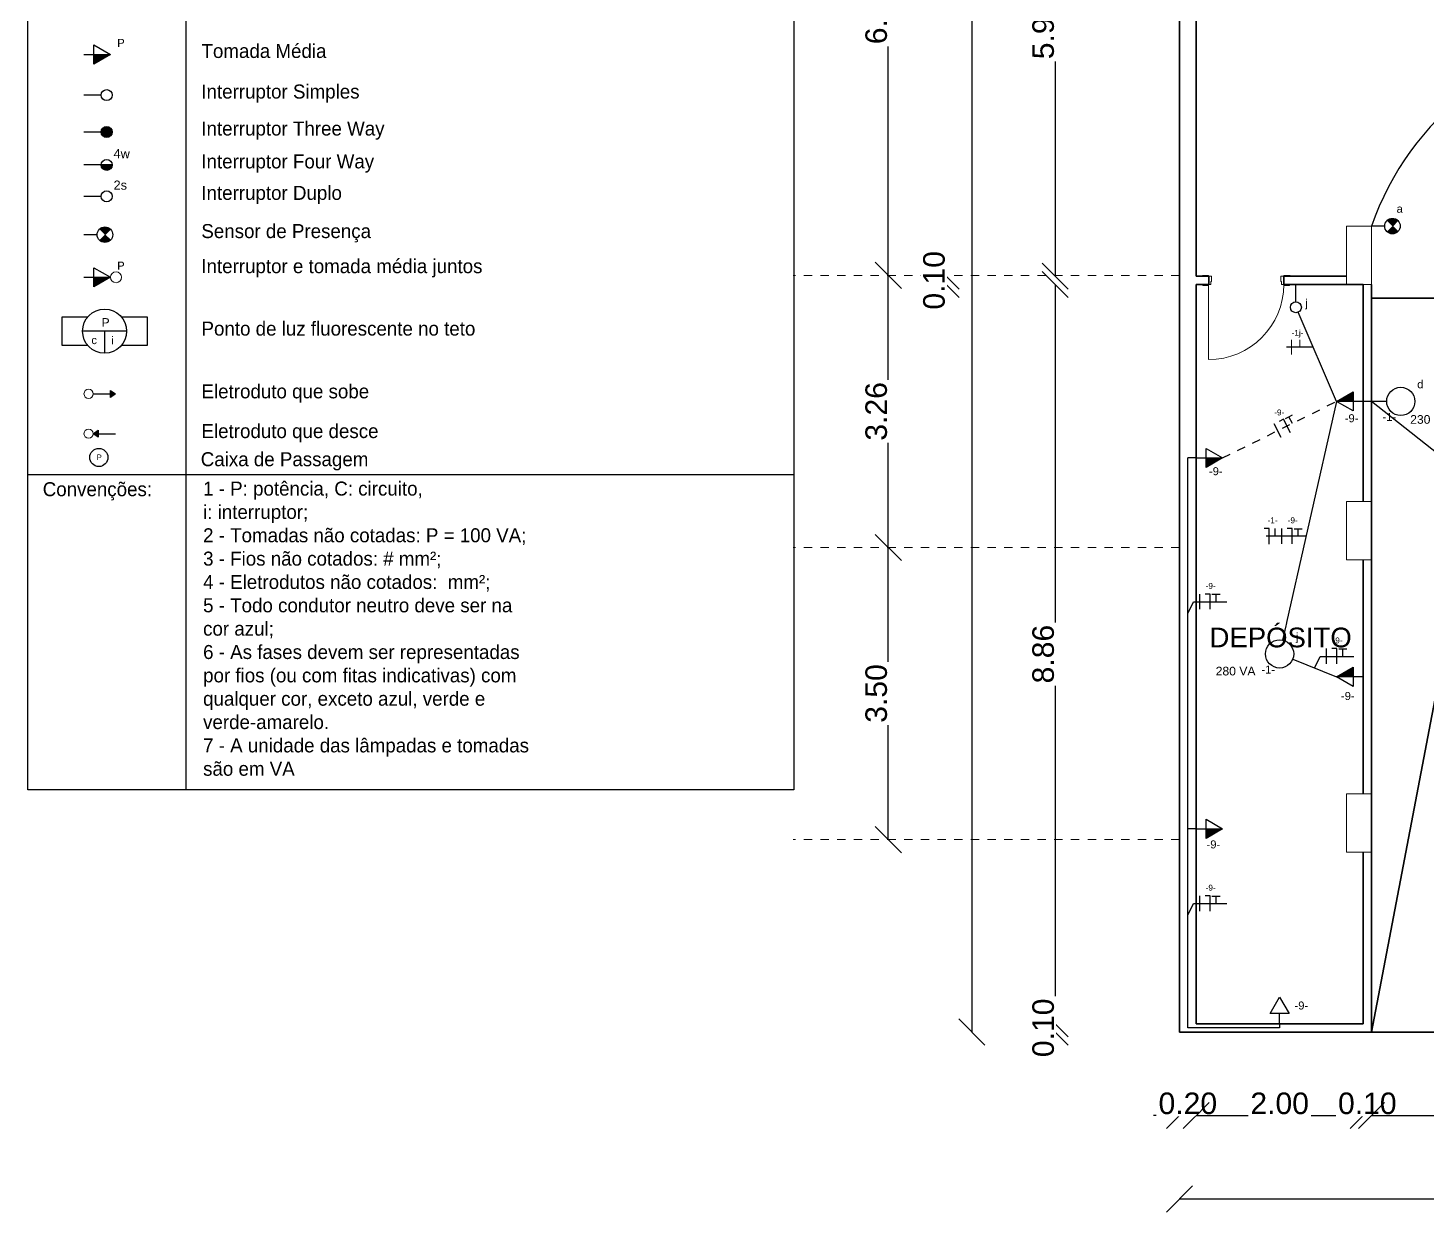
# Model space of a CAD drawing. Header units: metres. Extents: x -182 to 99, y 70 to 117.
# Drawn here: x -181.59 to -164.81, y 75.67 to 89.86 of the extents above; entities that cross this region are included whole.
import ezdxf

# ---------------------------------------------------------------- set-up
doc = ezdxf.new("R2010")
doc.units = ezdxf.units.M
doc.header["$LTSCALE"] = 0.01
doc.linetypes.add('ACAD_ISO02W100', pattern=[15, 12, -3])
doc.linetypes.add('TRAZOS2', pattern=[9.525, 6.35, -3.175])
for name, color, linetype, lineweight in [('A-ANNO-DIMS', 1, 'Continuous', 9), ('A-ANNO-TEXT', 2, 'Continuous', 9), ('A-DOOR', 1, 'Continuous', 9), ('A-DOOR-FRAM', 1, 'Continuous', 13), ('A-WALL', 2, 'Continuous', 9), ('M-EQPT', 6, 'Continuous', 9), ('S-COLS', 6, 'Continuous', 9), ('S-GRID', 1, 'Continuous', 9)]:
    doc.layers.add(name, color=color, linetype=linetype, lineweight=lineweight)
for name, color, linetype in [('FIAÇÃO', 10, 'Continuous'), ('Iluminação', 7, 'Continuous'), ('LEGENDA', 7, 'Continuous'), ('TOMADA', 7, 'ACAD_ISO02W100')]:
    doc.layers.add(name, color=color, linetype=linetype)
doc.styles.add('Arial', font='arial.ttf', dxfattribs={"height": 0.29506})
doc.styles.add('Arial_2', font='arial.ttf', dxfattribs={"height": 0.258177})
doc.styles.add('Arial_3', font='arial.ttf', dxfattribs={"height": 0.236048})
doc.dimstyles.new('Diagonal', dxfattribs={"dimscale": 0.3048, "dimtxt": 0.258177, "dimasz": 1.025262, "dimexe": 0.984252, "dimexo": 0.615157, "dimgap": 0.04101, "dimtad": 1, "dimrnd": 0.01, "dimzin": 0, "dimdsep": 46, "dimtxsty": 'Arial_2', "dimblk1": 'OBLIQUE', "dimblk2": 'OBLIQUE', "dimsah": 1, "dimcen": 0.09, "dimse1": 1, "dimse2": 1, "dimazin": 0, "dimtfac": 1, "dimtix": 1, "dimtmove": 0, "dimatfit": 3, "dimfxl": 1, "dimtvp": 1, "dimtfill": 1, "dimtolj": 1, "dimtzin": 0, "dimarcsym": 2})

# ---------------------------------------------------------------- blocks, each defined once
blk = doc.blocks.new('Puerta de 1 hoja - 90 x 210 cm-173611-Subsuelo')
at = {"layer": 'A-DOOR', "lineweight": 13}
blk.add_line((0.717, 0.05), (0.717, 0.95), dxfattribs=at)
blk.add_arc((0.717, 0.05), 0.9, 90, 180, dxfattribs=at)
at = {"layer": 'A-DOOR-FRAM', "lineweight": 9}
for p, q in [((-0.253, 0.05), (-0.253, 0.06)), ((-0.183, 0.06), (-0.253, 0.06)), ((-0.253, 0.06), (-0.253, 0.06)), ((-0.253, 0.05), (-0.253, 0.05)), ((-0.253, 0.05), (-0.183, 0.05)), ((-0.183, 0.06), (-0.183, 0.06)), ((-0.183, 0.06), (-0.183, 0.05)), ((-0.183, 0.05), (-0.183, 0.05)), ((-0.183, -0.05), (-0.183, 0.05)), ((-0.183, 0.05), (-0.158, 0.05)), ((-0.183, 0.05), (-0.183, 0.05)), ((-0.158, 0.05), (-0.158, 0.05)), ((-0.158, 0.05), (-0.158, 0.015)), ((-0.158, 0.015), (-0.148, 0.015)), ((-0.158, 0.015), (-0.158, 0.015)), ((-0.148, 0.015), (-0.148, 0.015)), ((-0.148, 0.015), (-0.148, -0.05)), ((0.682, -0.05), (0.682, 0.015)), ((0.682, 0.015), (0.692, 0.015)), ((0.682, 0.015), (0.682, 0.015)), ((0.692, 0.015), (0.692, 0.05)), ((0.692, 0.05), (0.717, 0.05)), ((0.692, 0.05), (0.692, 0.05)), ((0.692, 0.015), (0.692, 0.015)), ((0.717, 0.05), (0.717, 0.06)), ((0.717, 0.06), (0.787, 0.06)), ((0.717, 0.06), (0.717, 0.06)), ((0.787, 0.05), (0.717, 0.05)), ((0.717, 0.05), (0.717, 0.05)), ((0.717, 0.05), (0.717, -0.05)), ((0.717, 0.05), (0.717, 0.05)), ((0.787, 0.06), (0.787, 0.05)), ((0.787, 0.06), (0.787, 0.06)), ((0.787, 0.05), (0.787, 0.05)), ((-0.258, -0.06), (-0.258, -0.05)), ((-0.258, -0.05), (-0.183, -0.05)), ((-0.258, -0.05), (-0.258, -0.05)), ((-0.183, -0.06), (-0.258, -0.06)), ((-0.258, -0.06), (-0.258, -0.06)), ((-0.183, -0.05), (-0.183, -0.06)), ((-0.183, -0.05), (-0.183, -0.05)), ((-0.183, -0.05), (-0.183, -0.05)), ((-0.148, -0.05), (-0.183, -0.05)), ((-0.183, -0.06), (-0.183, -0.06)), ((-0.148, -0.05), (-0.148, -0.05)), ((0.717, -0.05), (0.682, -0.05)), ((0.682, -0.05), (0.682, -0.05)), ((0.792, -0.05), (0.717, -0.05)), ((0.717, -0.06), (0.717, -0.05)), ((0.717, -0.05), (0.717, -0.05)), ((0.717, -0.05), (0.717, -0.05)), ((0.717, -0.06), (0.717, -0.06)), ((0.717, -0.06), (0.792, -0.06)), ((0.792, -0.05), (0.792, -0.05)), ((0.792, -0.05), (0.792, -0.06)), ((0.792, -0.06), (0.792, -0.06))]:
    blk.add_line(p, q, dxfattribs=at)
at = {"layer": 'A-DOOR-FRAM'}
for p, q in [((-0.183, 0.06), (-0.253, 0.06)), ((-0.253, 0.06), (-0.253, 0.05)), ((-0.253, 0.05), (-0.183, 0.05)), ((-0.183, 0.05), (-0.183, 0.06)), ((-0.158, 0.05), (-0.183, 0.05)), ((-0.183, 0.05), (-0.183, -0.05)), ((-0.158, 0.015), (-0.158, 0.05)), ((-0.148, 0.015), (-0.158, 0.015)), ((-0.148, -0.05), (-0.148, 0.015)), ((0.692, 0.015), (0.682, 0.015)), ((0.682, 0.015), (0.682, -0.05)), ((0.717, 0.05), (0.692, 0.05)), ((0.692, 0.05), (0.692, 0.015)), ((0.787, 0.06), (0.717, 0.06)), ((0.717, 0.06), (0.717, 0.05)), ((0.717, 0.05), (0.787, 0.05)), ((0.717, -0.05), (0.717, 0.05)), ((0.787, 0.05), (0.787, 0.06)), ((-0.183, -0.05), (-0.258, -0.05)), ((-0.258, -0.05), (-0.258, -0.06)), ((-0.258, -0.06), (-0.183, -0.06)), ((-0.183, -0.06), (-0.183, -0.05)), ((-0.183, -0.05), (-0.148, -0.05)), ((0.682, -0.05), (0.717, -0.05)), ((0.792, -0.05), (0.717, -0.05)), ((0.717, -0.05), (0.717, -0.06)), ((0.717, -0.06), (0.792, -0.06)), ((0.792, -0.06), (0.792, -0.05))]:
    blk.add_line(p, q, dxfattribs=at)
blk = doc.blocks.new('Pilar rectangular hormigón - 300 x 700 mm-553680-Subsuelo')
at = {"layer": 'S-COLS'}
for p, q in [((-0.15, 0.35), (-0.15, 0.35)), ((0.15, 0.35), (-0.15, 0.35)), ((-0.15, 0.35), (-0.15, -0.35)), ((0.15, 0.35), (0.15, 0.35)), ((0.15, -0.35), (0.15, 0.35)), ((-0.15, -0.35), (-0.15, -0.35)), ((-0.15, -0.35), (0.15, -0.35)), ((0.15, -0.35), (0.15, -0.35))]:
    blk.add_line(p, q, dxfattribs=at)
blk = doc.blocks.new('_Oblique')
at = {"color": 0, "linetype": 'ByBlock', "lineweight": -2}
blk.add_line((-0.5, -0.5), (0.5, 0.5), dxfattribs=at)
blk = doc.blocks.new('*D835')
at = {"layer": 'A-ANNO-DIMS', "color": 0, "lineweight": -2, "transparency": 16777216}
blk.add_line((-171.279, 80.135), (-171.279, 83.636), dxfattribs=at)
at = {"layer": 'Defpoints', "color": 0, "transparency": 16777216}
for p in [(-171.456, 83.636), (-171.279, 83.636), (-171.456, 80.135)]:
    blk.add_point(p, dxfattribs=at)
at = {"layer": 'A-ANNO-DIMS', "color": 0, "lineweight": -2, "transparency": 16777216, "xscale": 0.3125, "yscale": 0.3125, "zscale": 0.3125}
for p, rotation in [((-171.279, 83.636), 90), ((-171.279, 80.135), 270)]:
    blk.add_blockref('_Oblique', p, dxfattribs=dict(at, rotation=rotation))
at = {"layer": 'A-ANNO-DIMS', "color": 0, "transparency": 16777216, "insert": (-171.423, 81.886), "char_height": 0.2582, "attachment_point": 5, "rotation": 90, "style": 'Arial_2', "bg_fill": 3, "box_fill_scale": 1.1, "bg_fill_color": 256, "bg_fill_true_color": 13158600, "bg_fill_transparency": 0}
blk.add_mtext('\\A1;3.50', dxfattribs=at)
blk = doc.blocks.new('*D836')
at = {"layer": 'A-ANNO-DIMS', "color": 0, "lineweight": -2, "transparency": 16777216}
blk.add_line((-171.279, 83.636), (-171.279, 86.896), dxfattribs=at)
at = {"layer": 'Defpoints', "color": 0, "transparency": 16777216}
for p in [(-171.456, 86.896), (-171.279, 86.896), (-171.456, 83.636)]:
    blk.add_point(p, dxfattribs=at)
at = {"layer": 'A-ANNO-DIMS', "color": 0, "lineweight": -2, "transparency": 16777216, "xscale": 0.3125, "yscale": 0.3125, "zscale": 0.3125}
for p, rotation in [((-171.279, 86.896), 90), ((-171.279, 83.636), 270)]:
    blk.add_blockref('_Oblique', p, dxfattribs=dict(at, rotation=rotation))
at = {"layer": 'A-ANNO-DIMS', "color": 0, "transparency": 16777216, "insert": (-171.423, 85.266), "char_height": 0.2582, "attachment_point": 5, "rotation": 90, "style": 'Arial_2', "bg_fill": 3, "box_fill_scale": 1.1, "bg_fill_color": 256, "bg_fill_true_color": 13158600, "bg_fill_transparency": 0}
blk.add_mtext('\\A1;3.26', dxfattribs=at)
blk = doc.blocks.new('*D837')
at = {"layer": 'A-ANNO-DIMS', "color": 0, "lineweight": -2, "transparency": 16777216}
blk.add_line((-171.279, 86.896), (-171.279, 93.136), dxfattribs=at)
at = {"layer": 'Defpoints', "color": 0, "transparency": 16777216}
for p in [(-171.456, 93.136), (-171.279, 93.136), (-171.456, 86.896)]:
    blk.add_point(p, dxfattribs=at)
at = {"layer": 'A-ANNO-DIMS', "color": 0, "lineweight": -2, "transparency": 16777216, "xscale": 0.3125, "yscale": 0.3125, "zscale": 0.3125}
for p, rotation in [((-171.279, 93.136), 90), ((-171.279, 86.896), 270)]:
    blk.add_blockref('_Oblique', p, dxfattribs=dict(at, rotation=rotation))
at = {"layer": 'A-ANNO-DIMS', "color": 0, "transparency": 16777216, "insert": (-171.423, 90.016), "char_height": 0.2582, "attachment_point": 5, "rotation": 90, "style": 'Arial_2', "bg_fill": 3, "box_fill_scale": 1.1, "bg_fill_color": 256, "bg_fill_true_color": 13158600, "bg_fill_transparency": 0}
blk.add_mtext('\\A1;6.24', dxfattribs=at)
blk = doc.blocks.new('*D843')
at = {"layer": 'Defpoints', "color": 0, "ltscale": 0.5, "transparency": 16777216}
for p in [(-166.484, 110.89), (-170.279, 77.83), (-166.484, 77.83)]:
    blk.add_point(p, dxfattribs=at)
at = {"layer": 'M-EQPT', "color": 0, "lineweight": -2, "ltscale": 0.5, "transparency": 16777216}
blk.add_line((-170.279, 110.89), (-170.279, 77.83), dxfattribs=at)
at = {"layer": 'M-EQPT', "color": 0, "lineweight": -2, "ltscale": 0.5, "transparency": 16777216, "xscale": 0.3125, "yscale": 0.3125, "zscale": 0.3125}
for p, rotation in [((-170.279, 110.89), 90), ((-170.279, 77.83), 270)]:
    blk.add_blockref('_Oblique', p, dxfattribs=dict(at, rotation=rotation))
at = {"layer": 'M-EQPT', "color": 0, "ltscale": 0.5, "transparency": 16777216, "insert": (-170.423, 94.36), "char_height": 0.2582, "attachment_point": 5, "rotation": 90, "style": 'Arial_2', "bg_fill": 3, "box_fill_scale": 1.1, "bg_fill_color": 256, "bg_fill_true_color": 13158600, "bg_fill_transparency": 0}
blk.add_mtext('\\A1;33.06', dxfattribs=at)
blk = doc.blocks.new('*D859')
at = {"layer": 'Defpoints', "color": 0, "ltscale": 0.5, "transparency": 16777216}
for p in [(-166.284, 92.786), (-169.279, 86.886), (-166.284, 86.886)]:
    blk.add_point(p, dxfattribs=at)
at = {"layer": 'M-EQPT', "color": 0, "lineweight": -2, "ltscale": 0.5, "transparency": 16777216}
blk.add_line((-169.279, 92.786), (-169.279, 86.886), dxfattribs=at)
at = {"layer": 'M-EQPT', "color": 0, "lineweight": -2, "ltscale": 0.5, "transparency": 16777216, "xscale": 0.3125, "yscale": 0.3125, "zscale": 0.3125}
for p, rotation in [((-169.279, 92.786), 90), ((-169.279, 86.886), 270)]:
    blk.add_blockref('_Oblique', p, dxfattribs=dict(at, rotation=rotation))
at = {"layer": 'M-EQPT', "color": 0, "ltscale": 0.5, "transparency": 16777216, "insert": (-169.423, 89.836), "char_height": 0.2582, "attachment_point": 5, "rotation": 90, "style": 'Arial_2', "bg_fill": 3, "box_fill_scale": 1.1, "bg_fill_color": 256, "bg_fill_true_color": 13158600, "bg_fill_transparency": 0}
blk.add_mtext('\\A1;5.90', dxfattribs=at)
blk = doc.blocks.new('*D860')
at = {"layer": 'Defpoints', "color": 0, "ltscale": 0.5, "transparency": 16777216}
for p in [(-167.591, 86.886), (-167.591, 86.786)]:
    blk.add_point(p, dxfattribs=at)
at = {"layer": 'M-EQPT', "color": 0, "lineweight": -2, "ltscale": 0.5, "transparency": 16777216}
for p, q in [((-170.586, 86.886), (-170.586, 87.198)), ((-170.586, 86.886), (-170.586, 86.786)), ((-170.586, 86.786), (-170.586, 86.473))]:
    blk.add_line(p, q, dxfattribs=at)
at = {"layer": 'M-EQPT', "color": 0, "lineweight": -2, "ltscale": 0.5, "transparency": 16777216, "xscale": 0.3125, "yscale": 0.3125, "zscale": 0.3125}
for p, rotation in [((-170.586, 86.886), 270), ((-170.586, 86.786), 90)]:
    blk.add_blockref('_Oblique', p, dxfattribs=dict(at, rotation=rotation))
at = {"layer": 'M-EQPT', "color": 0, "ltscale": 0.5, "transparency": 16777216, "insert": (-170.731, 86.836), "char_height": 0.2582, "attachment_point": 5, "rotation": 90, "style": 'Arial_2', "bg_fill": 3, "box_fill_scale": 1.1, "bg_fill_color": 256, "bg_fill_true_color": 13158600, "bg_fill_transparency": 0}
blk.add_mtext('\\A1;0.10', dxfattribs=at)
at = {"layer": 'Defpoints', "color": 0, "ltscale": 0.5, "transparency": 16777216}
blk.add_point((-170.586, 86.786), dxfattribs=at)
blk = doc.blocks.new('*D861')
at = {"layer": 'Defpoints', "color": 0, "ltscale": 0.5, "transparency": 16777216}
for p in [(-166.284, 86.786), (-169.279, 77.93), (-166.284, 77.93)]:
    blk.add_point(p, dxfattribs=at)
at = {"layer": 'M-EQPT', "color": 0, "lineweight": -2, "ltscale": 0.5, "transparency": 16777216}
blk.add_line((-169.279, 86.786), (-169.279, 77.93), dxfattribs=at)
at = {"layer": 'M-EQPT', "color": 0, "lineweight": -2, "ltscale": 0.5, "transparency": 16777216, "xscale": 0.3125, "yscale": 0.3125, "zscale": 0.3125}
for p, rotation in [((-169.279, 86.786), 90), ((-169.279, 77.93), 270)]:
    blk.add_blockref('_Oblique', p, dxfattribs=dict(at, rotation=rotation))
at = {"layer": 'M-EQPT', "color": 0, "ltscale": 0.5, "transparency": 16777216, "insert": (-169.423, 82.358), "char_height": 0.2582, "attachment_point": 5, "rotation": 90, "style": 'Arial_2', "bg_fill": 3, "box_fill_scale": 1.1, "bg_fill_color": 256, "bg_fill_true_color": 13158600, "bg_fill_transparency": 0}
blk.add_mtext('\\A1;8.86', dxfattribs=at)
blk = doc.blocks.new('*D862')
at = {"layer": 'Defpoints', "color": 0, "ltscale": 0.5, "transparency": 16777216}
for p in [(-166.284, 77.93), (-166.284, 77.83)]:
    blk.add_point(p, dxfattribs=at)
at = {"layer": 'M-EQPT', "color": 0, "lineweight": -2, "ltscale": 0.5, "transparency": 16777216}
for p, q in [((-169.279, 77.93), (-169.279, 78.242)), ((-169.279, 77.93), (-169.279, 77.83)), ((-169.279, 77.83), (-169.279, 77.517))]:
    blk.add_line(p, q, dxfattribs=at)
at = {"layer": 'M-EQPT', "color": 0, "lineweight": -2, "ltscale": 0.5, "transparency": 16777216, "xscale": 0.3125, "yscale": 0.3125, "zscale": 0.3125}
for p, rotation in [((-169.279, 77.93), 270), ((-169.279, 77.83), 90)]:
    blk.add_blockref('_Oblique', p, dxfattribs=dict(at, rotation=rotation))
at = {"layer": 'M-EQPT', "color": 0, "ltscale": 0.5, "transparency": 16777216, "insert": (-169.423, 77.88), "char_height": 0.2582, "attachment_point": 5, "rotation": 90, "style": 'Arial_2', "bg_fill": 3, "box_fill_scale": 1.1, "bg_fill_color": 256, "bg_fill_true_color": 13158600, "bg_fill_transparency": 0}
blk.add_mtext('\\A1;0.10', dxfattribs=at)
at = {"layer": 'Defpoints', "color": 0, "ltscale": 0.5, "transparency": 16777216}
blk.add_point((-169.279, 77.83), dxfattribs=at)
blk = doc.blocks.new('*D912')
at = {"layer": 'Defpoints', "color": 0, "ltscale": 0.5, "transparency": 16777216}
for p in [(-167.791, 77.83), (-167.591, 77.93)]:
    blk.add_point(p, dxfattribs=at)
at = {"layer": 'M-EQPT', "color": 0, "lineweight": -2, "ltscale": 0.5, "transparency": 16777216}
for p, q in [((-167.791, 76.83), (-168.104, 76.83)), ((-167.791, 76.83), (-167.591, 76.83)), ((-167.591, 76.83), (-167.279, 76.83))]:
    blk.add_line(p, q, dxfattribs=at)
at = {"layer": 'M-EQPT', "color": 0, "lineweight": -2, "ltscale": 0.5, "transparency": 16777216, "xscale": 0.3125, "yscale": 0.3125, "zscale": 0.3125}
blk.add_blockref('_Oblique', (-167.791, 76.83), dxfattribs=at)
at = {"layer": 'M-EQPT', "color": 0, "lineweight": -2, "ltscale": 0.5, "transparency": 16777216, "xscale": 0.3125, "yscale": 0.3125, "zscale": 0.3125, "rotation": 180}
blk.add_blockref('_Oblique', (-167.591, 76.83), dxfattribs=at)
at = {"layer": 'M-EQPT', "color": 0, "ltscale": 0.5, "transparency": 16777216, "insert": (-167.691, 76.974), "char_height": 0.2582, "attachment_point": 5, "style": 'Arial_2', "bg_fill": 3, "box_fill_scale": 1.1, "bg_fill_color": 256, "bg_fill_true_color": 13158600, "bg_fill_transparency": 0}
blk.add_mtext('\\A1;0.20', dxfattribs=at)
at = {"layer": 'Defpoints', "color": 0, "ltscale": 0.5, "transparency": 16777216}
blk.add_point((-167.591, 76.83), dxfattribs=at)
blk = doc.blocks.new('*D913')
at = {"layer": 'Defpoints', "color": 0, "ltscale": 0.5, "transparency": 16777216}
for p in [(-167.591, 77.93), (-165.591, 77.93), (-165.591, 76.83)]:
    blk.add_point(p, dxfattribs=at)
at = {"layer": 'M-EQPT', "color": 0, "lineweight": -2, "ltscale": 0.5, "transparency": 16777216}
blk.add_line((-167.591, 76.83), (-165.591, 76.83), dxfattribs=at)
at = {"layer": 'M-EQPT', "color": 0, "lineweight": -2, "ltscale": 0.5, "transparency": 16777216, "xscale": 0.3125, "yscale": 0.3125, "zscale": 0.3125, "rotation": 180}
blk.add_blockref('_Oblique', (-167.591, 76.83), dxfattribs=at)
at = {"layer": 'M-EQPT', "color": 0, "lineweight": -2, "ltscale": 0.5, "transparency": 16777216, "xscale": 0.3125, "yscale": 0.3125, "zscale": 0.3125}
blk.add_blockref('_Oblique', (-165.591, 76.83), dxfattribs=at)
at = {"layer": 'M-EQPT', "color": 0, "ltscale": 0.5, "transparency": 16777216, "insert": (-166.591, 76.974), "char_height": 0.2582, "attachment_point": 5, "style": 'Arial_2', "bg_fill": 3, "box_fill_scale": 1.1, "bg_fill_color": 256, "bg_fill_true_color": 13158600, "bg_fill_transparency": 0}
blk.add_mtext('\\A1;2.00', dxfattribs=at)
blk = doc.blocks.new('*D914')
at = {"layer": 'Defpoints', "color": 0, "ltscale": 0.5, "transparency": 16777216}
for p in [(-165.591, 77.93), (-165.491, 77.919)]:
    blk.add_point(p, dxfattribs=at)
at = {"layer": 'M-EQPT', "color": 0, "lineweight": -2, "ltscale": 0.5, "transparency": 16777216}
for p, q in [((-165.591, 76.83), (-165.904, 76.83)), ((-165.591, 76.83), (-165.491, 76.83)), ((-165.491, 76.83), (-165.179, 76.83))]:
    blk.add_line(p, q, dxfattribs=at)
at = {"layer": 'M-EQPT', "color": 0, "lineweight": -2, "ltscale": 0.5, "transparency": 16777216, "xscale": 0.3125, "yscale": 0.3125, "zscale": 0.3125}
blk.add_blockref('_Oblique', (-165.591, 76.83), dxfattribs=at)
at = {"layer": 'M-EQPT', "color": 0, "lineweight": -2, "ltscale": 0.5, "transparency": 16777216, "xscale": 0.3125, "yscale": 0.3125, "zscale": 0.3125, "rotation": 180}
blk.add_blockref('_Oblique', (-165.491, 76.83), dxfattribs=at)
at = {"layer": 'M-EQPT', "color": 0, "ltscale": 0.5, "transparency": 16777216, "insert": (-165.541, 76.974), "char_height": 0.2582, "attachment_point": 5, "style": 'Arial_2', "bg_fill": 3, "box_fill_scale": 1.1, "bg_fill_color": 256, "bg_fill_true_color": 13158600, "bg_fill_transparency": 0}
blk.add_mtext('\\A1;0.10', dxfattribs=at)
at = {"layer": 'Defpoints', "color": 0, "ltscale": 0.5, "transparency": 16777216}
blk.add_point((-165.491, 76.83), dxfattribs=at)
blk = doc.blocks.new('*D915')
at = {"layer": 'Defpoints', "color": 0, "ltscale": 0.5, "transparency": 16777216}
for p in [(-165.491, 77.919), (-162.141, 77.83), (-162.141, 76.83)]:
    blk.add_point(p, dxfattribs=at)
at = {"layer": 'M-EQPT', "color": 0, "lineweight": -2, "ltscale": 0.5, "transparency": 16777216}
blk.add_line((-165.491, 76.83), (-162.141, 76.83), dxfattribs=at)
at = {"layer": 'M-EQPT', "color": 0, "lineweight": -2, "ltscale": 0.5, "transparency": 16777216, "xscale": 0.3125, "yscale": 0.3125, "zscale": 0.3125, "rotation": 180}
blk.add_blockref('_Oblique', (-165.491, 76.83), dxfattribs=at)
at = {"layer": 'M-EQPT', "color": 0, "lineweight": -2, "ltscale": 0.5, "transparency": 16777216, "xscale": 0.3125, "yscale": 0.3125, "zscale": 0.3125}
blk.add_blockref('_Oblique', (-162.141, 76.83), dxfattribs=at)
at = {"layer": 'M-EQPT', "color": 0, "ltscale": 0.5, "transparency": 16777216, "insert": (-163.816, 76.974), "char_height": 0.2582, "attachment_point": 5, "style": 'Arial_2', "bg_fill": 3, "box_fill_scale": 1.1, "bg_fill_color": 256, "bg_fill_true_color": 13158600, "bg_fill_transparency": 0}
blk.add_mtext('\\A1;3.35', dxfattribs=at)
blk = doc.blocks.new('*D919')
at = {"layer": 'Defpoints', "color": 0, "ltscale": 0.5, "transparency": 16777216}
for p in [(-167.791, 77.83), (-153.491, 77.83), (-153.491, 75.83)]:
    blk.add_point(p, dxfattribs=at)
at = {"layer": 'M-EQPT', "color": 0, "lineweight": -2, "ltscale": 0.5, "transparency": 16777216}
blk.add_line((-167.791, 75.83), (-153.491, 75.83), dxfattribs=at)
at = {"layer": 'M-EQPT', "color": 0, "lineweight": -2, "ltscale": 0.5, "transparency": 16777216, "xscale": 0.3125, "yscale": 0.3125, "zscale": 0.3125, "rotation": 180}
blk.add_blockref('_Oblique', (-167.791, 75.83), dxfattribs=at)
at = {"layer": 'M-EQPT', "color": 0, "lineweight": -2, "ltscale": 0.5, "transparency": 16777216, "xscale": 0.3125, "yscale": 0.3125, "zscale": 0.3125}
blk.add_blockref('_Oblique', (-153.491, 75.83), dxfattribs=at)
at = {"layer": 'M-EQPT', "color": 0, "ltscale": 0.5, "transparency": 16777216, "insert": (-160.641, 75.974), "char_height": 0.2582, "attachment_point": 5, "style": 'Arial_2', "bg_fill": 3, "box_fill_scale": 1.1, "bg_fill_color": 256, "bg_fill_true_color": 13158600, "bg_fill_transparency": 0}
blk.add_mtext('\\A1;14.30', dxfattribs=at)
blk = doc.blocks.new('RN')
at = {"layer": 'FIAÇÃO', "color": 18, "true_color": 0x000000}
blk.add_line((2653.2, 1365.5), (2653.2, 1375.9), dxfattribs=at)
at = {"layer": 'FIAÇÃO', "color": 5}
blk.add_lwpolyline([(2645.2, 1355.1), (2645.2, 1375.9), (2638.3, 1375.9)], dxfattribs=at)
blk = doc.blocks.new('F-N-T')
at = {"layer": 'FIAÇÃO', "color": 1}
blk.add_line((2562, 1284.1), (2562, 1304.9), dxfattribs=at)
at = {"layer": 'FIAÇÃO', "color": 3}
blk.add_line((2584.3, 1294.3), (2584.3, 1304.7), dxfattribs=at)
at = {"layer": 'FIAÇÃO', "color": 5}
blk.add_lwpolyline([(2576.3, 1284.1), (2576.3, 1304.9), (2569.3, 1304.9)], dxfattribs=at)
at = {"layer": 'FIAÇÃO', "color": 3}
blk.add_lwpolyline([(2578.8, 1304.7), (2584.3, 1304.7), (2589.9, 1304.7)], dxfattribs=at)

msp = doc.modelspace()

# ---------------------------------------------------------------- hatches: boundary and pattern name
at = {"layer": 'Iluminação', "ltscale": 0.5, "true_color": 0xffffff}
h = msp.add_hatch(color=7, dxfattribs=at)
edge = h.paths.add_edge_path()
edge.add_arc((-165.24, 87.486), 0.0929, 45.0002, 135)
edge.add_line((-165.306, 87.551), (-165.24, 87.486))
edge.add_line((-165.24, 87.486), (-165.175, 87.551))
edge = h.paths.add_edge_path()
edge.add_arc((-165.24, 87.486), 0.0929, 225.0002, 315)
edge.add_line((-165.175, 87.42), (-165.24, 87.486))
edge.add_line((-165.24, 87.486), (-165.306, 87.42))
for points in [[(-165.909, 85.386), (-165.711, 85.386), (-165.711, 85.5)], [(-165.909, 82.086), (-165.711, 82.086), (-165.711, 82.2)]]:
    msp.add_hatch(color=7, dxfattribs=at).paths.add_polyline_path(points)
at = {"layer": 'LEGENDA'}
for points in [[(-180.597, 89.542), (-180.795, 89.542), (-180.795, 89.428)], [(-180.577, 88.613, 1), (-180.709, 88.613, 1)], [(-180.577, 88.219), (-180.709, 88.219, 1)], [(-180.597, 86.873), (-180.795, 86.873), (-180.795, 86.759)]]:
    msp.add_hatch(color=256, dxfattribs=at).paths.add_polyline_path(points)
h = msp.add_hatch(color=256, dxfattribs=at)
edge = h.paths.add_edge_path()
edge.add_arc((-180.664, 87.383), 0.0929, 45.0002, 135)
edge.add_line((-180.729, 87.449), (-180.664, 87.383))
edge.add_line((-180.664, 87.383), (-180.598, 87.449))
edge = h.paths.add_edge_path()
edge.add_arc((-180.664, 87.383), 0.0929, 225.0002, 315)
edge.add_line((-180.598, 87.318), (-180.664, 87.383))
edge.add_line((-180.664, 87.383), (-180.729, 87.318))
h = msp.add_hatch(color=256, dxfattribs=at)
h.dxf.hatch_style = 1
h.paths.add_polyline_path([(-180.537, 85.476), (-180.599, 85.517), (-180.599, 85.476), (-180.599, 85.434)])
h = msp.add_hatch(color=256, dxfattribs=at)
h.dxf.hatch_style = 1
h.paths.add_polyline_path([(-180.743, 84.999), (-180.743, 85.04), (-180.805, 84.999), (-180.743, 84.957)])

# ---------------------------------------------------------------- linework, layer by layer
at = {"layer": 'A-WALL', "color": 7, "lineweight": 35}
for p, q in [((-167.791, 110.89), (-167.791, 77.83)), ((-167.591, 86.886), (-167.591, 92.786)), ((-167.441, 86.886), (-167.591, 86.886)), ((-167.441, 86.786), (-167.441, 86.886)), ((-165.791, 86.886), (-166.541, 86.886)), ((-166.541, 86.886), (-166.541, 86.786)), ((-167.591, 86.786), (-167.441, 86.786)), ((-167.591, 77.93), (-167.591, 86.786)), ((-166.541, 86.786), (-165.591, 86.786)), ((-165.591, 86.786), (-165.591, 84.186)), ((-165.491, 86.624), (-165.491, 86.786)), ((-165.491, 86.624), (-162.141, 86.624)), ((-165.491, 77.83), (-165.491, 86.624)), ((-163.816, 86.624), (-165.491, 77.83)), ((-165.591, 83.486), (-165.591, 80.685)), ((-165.591, 79.985), (-165.591, 77.93)), ((-167.791, 77.83), (-165.491, 77.83)), ((-165.591, 77.93), (-167.591, 77.93)), ((-162.141, 77.83), (-165.491, 77.83))]:
    msp.add_line(p, q, dxfattribs=at)
at = {"layer": 'Iluminação', "color": 7, "ltscale": 0.5, "true_color": 0xffffff}
for p, q in [((-165.24, 87.486), (-165.175, 87.551)), ((-165.333, 87.486), (-165.491, 87.486)), ((-165.24, 87.486), (-165.175, 87.42)), ((-165.309, 85.386), (-165.491, 85.386))]:
    msp.add_line(p, q, dxfattribs=at)
at = {"layer": 'Iluminação', "color": 0, "ltscale": 0.5}
for p, q in [((-165.491, 85.386), (-165.591, 85.386)), ((-162.141, 82.728), (-165.491, 85.386))]:
    msp.add_line(p, q, dxfattribs=at)
at = {"layer": 'Iluminação', "color": 7, "ltscale": 0.5, "true_color": 0xffffff}
for points in [[(-165.711, 85.271), (-165.909, 85.386), (-165.711, 85.5)], [(-165.711, 81.971), (-165.909, 82.086), (-165.711, 82.2)]]:
    msp.add_lwpolyline(points, close=True, dxfattribs=at)
for points in [[(-165.591, 85.386), (-165.909, 85.386)], [(-165.591, 82.086), (-165.909, 82.086)]]:
    msp.add_lwpolyline(points, dxfattribs=at)
for centre, radius in [((-165.24, 87.486), 0.0929), ((-165.14, 85.386), 0.169)]:
    msp.add_circle(centre, radius, dxfattribs=at)
at = {"layer": 'Iluminação', "color": 0, "ltscale": 0.5}
msp.add_arc((-162.162, 86.314), 3.53, 95.2499, 160.621, dxfattribs=at)
at = {"layer": 'LEGENDA'}
for p, q in [((-179.694, 94.818), (-179.694, 80.733)), ((-180.709, 89.055), (-180.915, 89.055)), ((-180.709, 88.613), (-180.915, 88.613)), ((-180.577, 88.219), (-180.915, 88.219)), ((-180.709, 87.842), (-180.915, 87.842)), ((-180.757, 87.383), (-180.915, 87.383)), ((-180.405, 86.227), (-180.932, 86.227)), ((-180.668, 86.227), (-180.668, 85.963)), ((-180.805, 85.476), (-180.599, 85.476)), ((-180.743, 84.999), (-180.537, 84.999)), ((-181.586, 84.509), (-172.411, 84.509))]:
    msp.add_line(p, q, dxfattribs=at)
for points in [[(-172.411, 80.733), (-181.586, 80.733), (-181.586, 95.877), (-172.411, 95.877)], [(-180.795, 89.656), (-180.597, 89.542), (-180.795, 89.428)], [(-180.795, 86.987), (-180.597, 86.873), (-180.795, 86.759)], [(-180.599, 85.517), (-180.537, 85.476), (-180.599, 85.434), (-180.599, 85.476)], [(-180.743, 84.957), (-180.805, 84.999), (-180.743, 85.04), (-180.743, 84.999)]]:
    msp.add_lwpolyline(points, close=True, dxfattribs=at)
for points in [[(-180.915, 89.542), (-180.795, 89.542), (-180.597, 89.542)], [(-180.598, 87.318), (-180.664, 87.383), (-180.598, 87.449)], [(-180.915, 86.873), (-180.795, 86.873), (-180.597, 86.873)], [(-180.873, 86.393), (-181.182, 86.393), (-181.182, 86.06), (-180.873, 86.06)], [(-180.464, 86.06), (-180.155, 86.06), (-180.155, 86.393), (-180.464, 86.393)]]:
    msp.add_lwpolyline(points, dxfattribs=at)
for centre, radius in [((-180.643, 89.055), 0.0658), ((-180.643, 88.613), 0.0658), ((-180.643, 88.219), 0.0658), ((-180.643, 87.842), 0.0658), ((-180.664, 87.383), 0.0929), ((-180.668, 86.227), 0.264), ((-180.737, 84.714), 0.109)]:
    msp.add_circle(centre, radius, dxfattribs=at)
at = {"layer": 'LEGENDA', "lineweight": 20}
for centre, radius in [((-180.531, 86.873), 0.0658), ((-180.86, 85.476), 0.0548), ((-180.86, 84.999), 0.0548)]:
    msp.add_circle(centre, radius, dxfattribs=at)
at = {"layer": 'S-GRID', "linetype": 'TRAZOS2'}
for p, q in [((-167.791, 86.896), (-172.419, 86.896)), ((-167.791, 83.636), (-172.419, 83.636)), ((-167.791, 80.135), (-172.419, 80.135))]:
    msp.add_line(p, q, dxfattribs=at)

# ---------------------------------------------------------------- block references
at = {"layer": 'A-DOOR', "rotation": 180}
msp.add_blockref('Puerta de 1 hoja - 90 x 210 cm-173611-Subsuelo', (-166.725, 86.836), dxfattribs=at)
at = {"layer": 'S-COLS', "rotation": 180}
for p in [(-165.641, 87.136), (-165.641, 80.335)]:
    msp.add_blockref('Pilar rectangular hormigón - 300 x 700 mm-553680-Subsuelo', p, dxfattribs=at)
at = {"layer": 'S-COLS'}
msp.add_blockref('Pilar rectangular hormigón - 300 x 700 mm-553680-Subsuelo', (-165.641, 83.836), dxfattribs=at)

# ---------------------------------------------------------------- texts
at = {"layer": 'A-ANNO-TEXT', "color": 7, "insert": (-167.431, 82.675), "char_height": 0.236, "width": 1.45898, "attachment_point": 1, "line_spacing_factor": 0.938532, "style": 'Arial_3', "bg_fill": 3, "box_fill_scale": 1.25, "bg_fill_color": 7, "bg_fill_transparency": 0}
msp.add_mtext('DEPÓSITO', dxfattribs=at)
at = {"layer": 'Iluminação', "color": 7, "ltscale": 0.5, "true_color": 0xffffff, "style": 'Arial'}
for s, p in [('a', (-165.19, 87.646)), ('d', (-164.943, 85.543)), ('-9-', (-165.811, 85.136)), ('-1-', (-165.358, 85.151)), ('-9-', (-165.857, 81.808))]:
    msp.add_text(s, height=0.0959, dxfattribs=at).set_placement(p)
at = {"layer": 'Iluminação', "color": 7, "ltscale": 0.5, "true_color": 0xffffff, "insert": (-164.789, 85.116), "char_height": 0.10402, "width": 0.5954, "attachment_point": 8, "style": 'Arial'}
msp.add_mtext('{\\H0.0275x;\\P\\P}230 VA', dxfattribs=at)
at = {"layer": 'LEGENDA', "style": 'Arial'}
for s, p in [('4w', (-180.561, 88.299)), ('2s', (-180.561, 87.922))]:
    msp.add_text(s, height=0.1097, dxfattribs=at).set_placement(p)
at = {"layer": 'LEGENDA', "lineweight": 20, "style": 'Arial'}
for s, p in [('c', (-180.826, 86.072)), ('i', (-180.59, 86.069))]:
    msp.add_text(s, height=0.0959, dxfattribs=at).set_placement(p)
at = {"layer": 'LEGENDA', "lineweight": 20, "attachment_point": 8, "style": 'Arial'}
for insert, char_height, width in [((-180.472, 89.633), 0.09589, 0.5954), ((-180.472, 86.964), 0.09589, 0.5954), ((-180.656, 86.279), 0.10402, 0.5954), ((-180.732, 84.685), 0.06444, 0.40011)]:
    msp.add_mtext('{\\H0.0275x;\\P\\P}P', dxfattribs=dict(at, insert=insert, char_height=char_height, width=width))
at = {"layer": 'LEGENDA', "char_height": 0.1678, "attachment_point": 1}
for s, width, insert in [('Tomada Média', 3.54117, (-179.507, 89.668)), ('Interruptor Simples', 3.54117, (-179.509, 89.182)), ('Interruptor Three Way', 3.54117, (-179.509, 88.739)), ('Interruptor Four Way', 3.54117, (-179.509, 88.345)), ('Interruptor Duplo', 3.54117, (-179.509, 87.968)), ('Sensor de Presença', 3.54117, (-179.509, 87.51)), ('Interruptor e tomada média juntos', 3.54117, (-179.509, 87.09)), ('Ponto de luz fluorescente no teto', 5.74736, (-179.507, 86.342)), ('Eletroduto que sobe', 5.74736, (-179.507, 85.59)), ('Eletroduto que desce', 5.74736, (-179.507, 85.114)), ('Eletroduto que desce', 5.74736, (-179.507, 85.114)), ('Caixa de Passagem', 5.74736, (-179.516, 84.777)), ('Convenções:', 1.98445, (-181.409, 84.418)), ('1 - P: potência, C: circuito,\\Pi: interruptor;\\P2 - Tomadas não cotadas: P = 100 VA;\\P3 - Fios não cotados: # mm²;\\P4 - Eletrodutos não cotados:  mm²;\\P5 - Todo condutor neutro deve ser na\\Pcor azul;\\P6 - As fases devem ser representadas\\Ppor fios (ou com fitas indicativas) com\\Pqualquer cor, exceto azul, verde e\\Pverde-amarelo.\\P7 - A unidade das lâmpadas e tomadas \\Psão em VA', 12.71723, (-179.488, 84.425))]:
    msp.add_mtext_dynamic_manual_height_columns(s, width=width, gutter_width=0.516, heights=[0], dxfattribs=dict(at, insert=insert))

# ---------------------------------------------------------------- next in the draw order: linework, layer by layer
at = {"layer": 'Iluminação', "color": 0, "ltscale": 0.5}
msp.add_lwpolyline([(-166.172, 82.191), (-166.105, 82.331), (-165.704, 82.331)], dxfattribs=at)

# ---------------------------------------------------------------- next in the draw order: block references
at = {"layer": 'FIAÇÃO', "lineweight": 20, "xscale": 0.008784106945095342, "yscale": 0.008784106945095342, "zscale": 0.008784106945095342}
msp.add_blockref('F-N-T', (-188.535, 70.961), dxfattribs=at)

# ---------------------------------------------------------------- next in the draw order: texts
at = {"layer": 'FIAÇÃO', "lineweight": 20, "style": 'Arial'}
msp.add_text('-9-', height=0.0707, dxfattribs=at).set_placement((-165.958, 82.486))

# ---------------------------------------------------------------- next in the draw order: dimensions: what is measured, and where the dimension line sits
at = {"layer": 'A-ANNO-DIMS'}
dim = msp.add_linear_dim(base=(-171.279, 83.636), p1=(-171.456, 80.135), p2=(-171.456, 83.636), angle=90, dimstyle='Diagonal', override={"dimpost": '<>', "dimfxl": 3.500149}, dxfattribs=at)
dim.commit()
dim.dimension.update_dxf_attribs({"geometry": '*D835', "text_midpoint": (-171.423, 81.886)})
at = {"layer": 'M-EQPT', "color": 1, "ltscale": 0.5}
dim = msp.add_linear_dim(base=(-170.279, 77.83), p1=(-166.484, 110.89), p2=(-166.484, 77.83), angle=90, dimstyle='Diagonal', override={"dimpost": '<>'}, dxfattribs=at)
dim.commit()
dim.dimension.update_dxf_attribs({"geometry": '*D843', "text_midpoint": (-170.423, 94.36)})

# ---------------------------------------------------------------- next in the draw order: dimensions: what is measured, and where the dimension line sits
at = {"layer": 'A-ANNO-DIMS'}
dim = msp.add_linear_dim(base=(-171.279, 86.896), p1=(-171.456, 83.636), p2=(-171.456, 86.896), angle=90, dimstyle='Diagonal', override={"dimpost": '<>', "dimfxl": 3.26}, dxfattribs=at)
dim.commit()
dim.dimension.update_dxf_attribs({"geometry": '*D836', "text_midpoint": (-171.423, 85.266)})
at = {"layer": 'M-EQPT', "color": 1, "ltscale": 0.5}
dim = msp.add_linear_dim(base=(-169.279, 86.886), p1=(-166.284, 92.786), p2=(-166.284, 86.886), angle=90, dimstyle='Diagonal', override={"dimpost": '<>', "dimtmove": 1}, dxfattribs=at)
dim.commit()
dim.dimension.update_dxf_attribs({"geometry": '*D859', "text_midpoint": (-169.423, 89.836)})

# ---------------------------------------------------------------- next in the draw order: dimensions: what is measured, and where the dimension line sits
at = {"layer": 'A-ANNO-DIMS'}
dim = msp.add_linear_dim(base=(-171.279, 93.136), p1=(-171.456, 86.896), p2=(-171.456, 93.136), angle=90, dimstyle='Diagonal', override={"dimpost": '<>', "dimfxl": 6.24}, dxfattribs=at)
dim.commit()
dim.dimension.update_dxf_attribs({"geometry": '*D837', "text_midpoint": (-171.423, 90.016)})
at = {"layer": 'M-EQPT', "color": 1, "ltscale": 0.5}
dim = msp.add_linear_dim(base=(-170.586, 86.786), p1=(-167.591, 86.886), p2=(-167.591, 86.786), angle=90, dimstyle='Diagonal', override={"dimpost": '<>', "dimtmove": 1}, dxfattribs=at)
dim.commit()
dim.dimension.update_dxf_attribs({"geometry": '*D860', "text_midpoint": (-170.731, 86.836)})

# ---------------------------------------------------------------- next in the draw order: dimensions: what is measured, and where the dimension line sits
dim = msp.add_linear_dim(base=(-169.279, 77.93), p1=(-166.284, 86.786), p2=(-166.284, 77.93), angle=90, dimstyle='Diagonal', override={"dimpost": '<>', "dimtmove": 1}, dxfattribs=at)
dim.commit()
dim.dimension.update_dxf_attribs({"geometry": '*D861', "text_midpoint": (-169.423, 82.358)})

# ---------------------------------------------------------------- next in the draw order: hatches: boundary and pattern name
at = {"layer": 'Iluminação', "ltscale": 0.5, "true_color": 0xffffff}
for points in [[(-167.274, 84.708), (-167.472, 84.708), (-167.472, 84.593)], [(-167.274, 80.265), (-167.472, 80.265), (-167.472, 80.15)]]:
    msp.add_hatch(color=7, dxfattribs=at).paths.add_polyline_path(points)

# ---------------------------------------------------------------- next in the draw order: linework, layer by layer
at = {"layer": 'FIAÇÃO', "lineweight": 20}
msp.add_line((-166.45, 85.948), (-166.45, 86.125), dxfattribs=at)
at = {"layer": 'FIAÇÃO', "color": 18, "lineweight": 20, "true_color": 0x000000}
msp.add_line((-166.35, 86.035), (-166.35, 86.123), dxfattribs=at)
at = {"layer": 'Iluminação', "color": 7, "ltscale": 0.5, "true_color": 0xffffff}
msp.add_line((-166.397, 86.58), (-166.397, 86.786), dxfattribs=at)
at = {"layer": 'Iluminação', "color": 0, "ltscale": 0.5}
for p, q in [((-165.909, 85.386), (-166.371, 86.454)), ((-166.19, 86.035), (-166.511, 86.035)), ((-165.909, 85.386), (-166.555, 82.525)), ((-167.591, 84.708), (-167.691, 84.708)), ((-166.274, 83.77), (-166.752, 83.77)), ((-166.435, 82.297), (-165.909, 82.086)), ((-167.591, 80.265), (-167.691, 80.265))]:
    msp.add_line(p, q, dxfattribs=at)
at = {"layer": 'Iluminação', "color": 7, "ltscale": 0.5, "true_color": 0xffffff}
for points in [[(-167.591, 84.708), (-167.274, 84.708)], [(-167.591, 80.265), (-167.274, 80.265)]]:
    msp.add_lwpolyline(points, dxfattribs=at)
for points in [[(-167.472, 84.822), (-167.274, 84.708), (-167.472, 84.593)], [(-167.472, 80.379), (-167.274, 80.265), (-167.472, 80.15)]]:
    msp.add_lwpolyline(points, close=True, dxfattribs=at)
at = {"layer": 'Iluminação', "color": 0, "ltscale": 0.5}
for points in [[(-167.691, 82.845), (-167.625, 82.984), (-167.223, 82.984)], [(-167.691, 79.23), (-167.625, 79.369), (-167.223, 79.369)]]:
    msp.add_lwpolyline(points, dxfattribs=at)
at = {"layer": 'Iluminação', "color": 7, "ltscale": 0.5, "true_color": 0xffffff}
for centre, radius in [((-166.397, 86.514), 0.0658), ((-166.592, 82.36), 0.169)]:
    msp.add_circle(centre, radius, dxfattribs=at)
at = {"layer": 'TOMADA', "color": 0, "ltscale": 0.5}
msp.add_line((-167.274, 84.708), (-165.909, 85.386), dxfattribs=at)

# ---------------------------------------------------------------- next in the draw order: block references
at = {"layer": 'FIAÇÃO', "lineweight": 20, "xscale": 0.008784106945095342, "yscale": 0.008784106945095342, "zscale": 0.008784106945095342, "rotation": 26.41728396818199}
msp.add_blockref('F-N-T', (-181.711, 64.839), dxfattribs=at)
at = {"layer": 'FIAÇÃO', "xscale": 0.009000000000000001, "yscale": 0.009000000000000001, "zscale": 0.009000000000000001}
msp.add_blockref('RN', (-190.523, 71.48), dxfattribs=at)
at = {"layer": 'FIAÇÃO', "lineweight": 20, "xscale": 0.008784106945095342, "yscale": 0.008784106945095342, "zscale": 0.008784106945095342}
for p in [(-189.071, 72.4), (-190.054, 71.615), (-190.054, 67.999)]:
    msp.add_blockref('F-N-T', p, dxfattribs=at)

# ---------------------------------------------------------------- next in the draw order: texts
at = {"layer": 'FIAÇÃO', "lineweight": 20, "style": 'Arial'}
for s, p in [('-1j-', (-166.448, 86.172)), ('-9-', (-166.656, 85.218)), ('-1-', (-166.737, 83.926)), ('-9-', (-166.495, 83.925)), ('-9-', (-167.478, 83.14)), ('-9-', (-167.478, 79.524))]:
    msp.add_text(s, height=0.0707, dxfattribs=at).set_placement(p)
at = {"layer": 'Iluminação', "color": 7, "ltscale": 0.5, "true_color": 0xffffff, "style": 'Arial'}
for s, p in [('j', (-166.283, 86.517)), ('-9-', (-167.438, 84.501)), ('j', (-166.395, 82.518)), ('-1-', (-166.81, 82.125)), ('-9-', (-167.467, 80.03))]:
    msp.add_text(s, height=0.0959, dxfattribs=at).set_placement(p)
at = {"layer": 'Iluminação', "color": 7, "ltscale": 0.5, "true_color": 0xffffff, "insert": (-167.119, 82.101), "char_height": 0.10402, "width": 0.5954, "attachment_point": 8, "style": 'Arial'}
msp.add_mtext('{\\H0.0275x;\\P\\P}280 VA', dxfattribs=at)

# ---------------------------------------------------------------- next in the draw order: dimensions: what is measured, and where the dimension line sits
at = {"layer": 'M-EQPT', "color": 1, "ltscale": 0.5}
dim = msp.add_linear_dim(base=(-169.279, 77.83), p1=(-166.284, 77.93), p2=(-166.284, 77.83), angle=90, dimstyle='Diagonal', override={"dimpost": '<>', "dimtmove": 1}, dxfattribs=at)
dim.commit()
dim.dimension.update_dxf_attribs({"geometry": '*D862', "text_midpoint": (-169.423, 77.88)})

# ---------------------------------------------------------------- next in the draw order: linework, layer by layer
at = {"layer": 'Iluminação', "color": 7, "ltscale": 0.5, "true_color": 0xffffff}
msp.add_lwpolyline([(-166.706, 78.05), (-166.591, 78.248), (-166.477, 78.05)], close=True, dxfattribs=at)

# ---------------------------------------------------------------- next in the draw order: texts
at = {"layer": 'Iluminação', "color": 7, "ltscale": 0.5, "true_color": 0xffffff, "style": 'Arial'}
msp.add_text('-9-', height=0.0959, dxfattribs=at).set_placement((-166.413, 78.1))

# ---------------------------------------------------------------- next in the draw order: dimensions: what is measured, and where the dimension line sits
at = {"layer": 'M-EQPT', "color": 1, "ltscale": 0.5}
dim = msp.add_linear_dim(base=(-167.591, 76.83), p1=(-167.791, 77.83), p2=(-167.591, 77.93), dimstyle='Diagonal', override={"dimpost": '<>'}, dxfattribs=at)
dim.commit()
dim.dimension.update_dxf_attribs({"geometry": '*D912', "text_midpoint": (-167.691, 76.974)})

# ---------------------------------------------------------------- next in the draw order: dimensions: what is measured, and where the dimension line sits
dim = msp.add_linear_dim(base=(-165.591, 76.83), p1=(-167.591, 77.93), p2=(-165.591, 77.93), dimstyle='Diagonal', override={"dimpost": '<>', "dimtmove": 1}, dxfattribs=at)
dim.commit()
dim.dimension.update_dxf_attribs({"geometry": '*D913', "text_midpoint": (-166.591, 76.974)})

# ---------------------------------------------------------------- next in the draw order: linework, layer by layer
at = {"layer": 'Iluminação', "color": 7, "ltscale": 0.5, "true_color": 0xffffff}
msp.add_line((-166.591, 77.93), (-166.591, 78.05), dxfattribs=at)

# ---------------------------------------------------------------- next in the draw order: dimensions: what is measured, and where the dimension line sits
at = {"layer": 'M-EQPT', "color": 1, "ltscale": 0.5}
dim = msp.add_linear_dim(base=(-165.491, 76.83), p1=(-165.591, 77.93), p2=(-165.491, 77.919), dimstyle='Diagonal', override={"dimpost": '<>', "dimtmove": 1}, dxfattribs=at)
dim.commit()
dim.dimension.update_dxf_attribs({"geometry": '*D914', "text_midpoint": (-165.541, 76.974)})

# ---------------------------------------------------------------- next in the draw order: dimensions: what is measured, and where the dimension line sits
dim = msp.add_linear_dim(base=(-162.141, 76.83), p1=(-165.491, 77.919), p2=(-162.141, 77.83), dimstyle='Diagonal', override={"dimpost": '<>', "dimtmove": 1}, dxfattribs=at)
dim.commit()
dim.dimension.update_dxf_attribs({"geometry": '*D915', "text_midpoint": (-163.816, 76.974)})

# ---------------------------------------------------------------- next in the draw order: dimensions: what is measured, and where the dimension line sits
dim = msp.add_linear_dim(base=(-153.491, 75.83), p1=(-167.791, 77.83), p2=(-153.491, 77.83), dimstyle='Diagonal', override={"dimpost": '<>'}, dxfattribs=at)
dim.commit()
dim.dimension.update_dxf_attribs({"geometry": '*D919', "text_midpoint": (-160.641, 75.974)})

# ---------------------------------------------------------------- next in the draw order: linework, layer by layer
at = {"layer": 'Iluminação', "color": 0, "ltscale": 0.5}
msp.add_lwpolyline([(-166.591, 77.88), (-167.691, 77.88), (-167.691, 84.708)], dxfattribs=at)
at = {"layer": 'TOMADA', "color": 0, "ltscale": 0.5}
msp.add_line((-166.591, 77.93), (-166.591, 77.88), dxfattribs=at)

doc.saveas('drawing.dxf')
